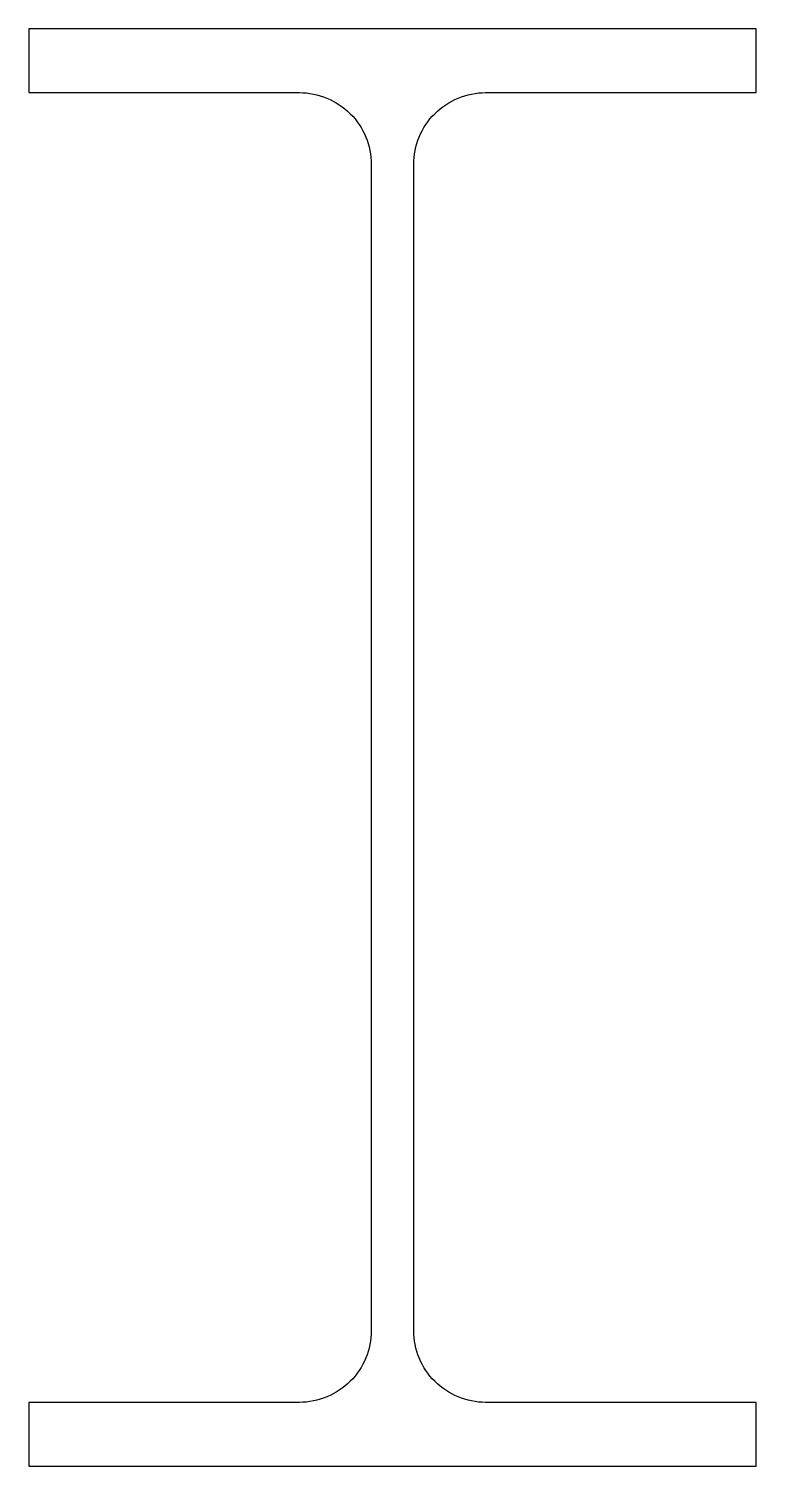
# Model space of a CAD drawing. Extents: x -46 to 46, y 0 to 180.
import ezdxf

# ---------------------------------------------------------------- set-up
doc = ezdxf.new("R2010")
doc.units = 0

msp = doc.modelspace()

# ---------------------------------------------------------------- linework, layer by layer
msp.add_lwpolyline([(-45.5, 0), (45.5, 0), (45.5, 8), (11.65, 8, -0.414214), (2.65, 17), (2.65, 163, -0.414214), (11.65, 172), (45.5, 172), (45.5, 180), (-45.5, 180), (-45.5, 172), (-11.65, 172, -0.414214), (-2.65, 163), (-2.65, 17, -0.414214), (-11.65, 8), (-45.5, 8)], format="xyb", close=True)

doc.saveas('drawing.dxf')
